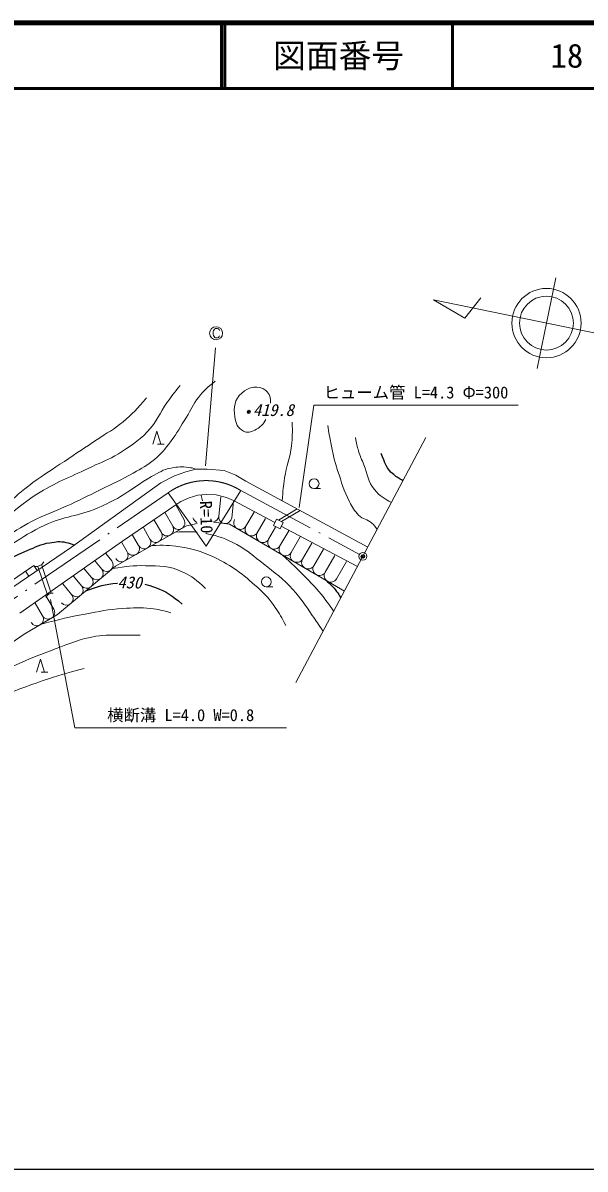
# Model space of a CAD drawing. Units: millimetres, scale not verified. Extents: x 40000 to 680000, y 20000 to 380000.
# Drawn here: x 478390 to 564276, y 205000 to 380000 of the extents above; entities that cross this region are included whole.
import ezdxf
from ezdxf.enums import TextEntityAlignment as Align

# ---------------------------------------------------------------- set-up
doc = ezdxf.new("R2010")
doc.units = ezdxf.units.MM
doc.header["$LTSCALE"] = 1000
doc.header["$PDMODE"] = 32
doc.header["$PDSIZE"] = 500
doc.linetypes.add('DASHED', pattern=[7.5, 6, -1.5])
doc.linetypes.add('LONG_DASHED_DOTTED', pattern=[15.25, 12, -1.5, 0.25, -1.5])
for name, color, linetype, lineweight in [('M-BGD', 7, 'Continuous', 13), ('M-BMK', 2, 'LONG_DASHED_DOTTED', 13), ('M-STR-HTXT', 7, 'Continuous', 13), ('M-TTL', 2, 'Continuous', 140), ('M-TTL-BAND', 7, 'Continuous', 25), ('M-TTL-LINE', 7, 'Continuous', 50)]:
    doc.layers.add(name, color=color, linetype=linetype, lineweight=lineweight)
doc.layers.add('M-OTRS', color=6, linetype='Continuous')
doc.layers.add('M-TTL-TXT', color=7, linetype='Continuous')
doc.styles.add('ＭＳ ゴシック', font='')
doc.styles.get('ＭＳ ゴシック').set_extended_font_data('MS Gothic')

msp = doc.modelspace()

# ---------------------------------------------------------------- linework, layer by layer
at = {"layer": 'M-BGD'}
for p, q in [((498248, 315688), (498848, 317688)), ((498848, 317688), (499448, 315688)), ((499948, 315688), (498948, 315688)), ((503284, 311462), (504826, 311883)), ((504826, 311883), (506565, 311855)), ((506565, 311855), (509145, 311659)), ((509145, 311659), (510940, 310930)), ((485812, 299964), (499470, 309780)), ((499470, 309780), (501545, 310845)), ((501545, 310845), (503284, 311462)), ((510940, 310930), (512454, 310032)), ((512454, 310032), (531093, 299980)), ((506453, 308013), (505106, 307901)), ((507939, 307929), (506453, 308013)), ((522876, 308908), (523876, 308908)), ((501769, 306442), (493580, 300862)), ((502526, 306919), (501769, 306442)), ((503019, 304153), (501784, 306332)), ((503788, 307508), (502526, 306919)), ((505106, 307901), (503788, 307508)), ((505824, 307035), (505639, 307846)), ((509509, 307536), (507939, 307929)), ((508298, 304672), (508647, 307650)), ((510575, 307059), (509509, 307536)), ((510284, 304439), (510579, 306952)), ((516885, 303722), (510575, 307059)), ((501280, 303166), (500125, 305202)), ((512466, 303168), (513703, 305292)), ((492533, 297056), (503385, 303211)), ((497800, 301193), (496809, 302941)), ((499540, 302180), (498467, 304071)), ((503385, 303211), (504991, 303577)), ((507486, 303760), (509961, 303470)), ((509961, 303470), (527517, 293245)), ((514194, 302162), (515472, 304356)), ((515923, 301155), (516994, 302995)), ((529506, 296991), (517866, 303160)), ((496061, 300206), (495150, 301811)), ((517651, 300149), (518991, 302450)), ((519379, 299142), (520760, 301513)), ((466405, 286755), (485812, 299964)), ((493580, 300862), (477932, 289868)), ((494321, 299220), (493493, 300679)), ((521107, 298136), (522529, 300576)), ((522836, 297129), (524297, 299638)), ((490426, 296599), (489413, 297812)), ((491961, 297881), (491055, 298966)), ((524564, 296123), (526066, 298701)), ((526292, 295116), (527834, 297764)), ((475150, 293808), (480070, 297156)), ((479286, 295522), (478774, 296275)), ((480581, 296404), (480070, 297156)), ((483689, 289670), (492533, 297056)), ((488891, 295317), (487771, 296659)), ((485821, 292753), (484486, 294351)), ((487356, 294035), (486128, 295505)), ((483111, 290490), (481906, 292538)), ((515571, 293915), (516571, 293915)), ((481388, 289476), (480264, 291385)), ((478571, 286657), (483689, 289670)), ((453206, 269197), (478571, 286657)), ((480475, 280868), (481075, 282868)), ((481075, 282868), (481675, 280868)), ((482175, 280868), (481175, 280868))]:
    msp.add_line(p, q, dxfattribs=at)
at = {"layer": 'M-BGD', "linetype": 'DASHED'}
for p, q in [((517428, 304082), (520314, 305793)), ((517874, 303859), (520745, 305561)), ((480684, 297021), (482154, 292661)), ((481250, 297307), (482717, 292953))]:
    msp.add_line(p, q, dxfattribs=at)
at = {"layer": 'M-BGD'}
msp.add_lwpolyline([(517137, 304227), (518147, 303722), (517670, 302769), (516661, 303273)], close=True, dxfattribs=at)
for centre, radius in [((512893, 320603), 100), ((512893, 320603), 80), ((512893, 320603), 60), ((512893, 320603), 40), ((512893, 320603), 20), ((512893, 320603), 20), ((522875, 309658), 750), ((515571, 294665), 750)]:
    msp.add_circle(centre, radius, dxfattribs=at)
for centre, radius, start, end in [((507305, 304788), 1000, 280.36227, 353.32011), ((509291, 304555), 1000, 173.32011, 353.32011), ((500410, 302673), 1000, 209.56035, 29.56035), ((502149, 303660), 1000, 209.56035, 29.56035), ((505336, 304682), 1000, 192.85809, 249.47984), ((511602, 303672), 1000, 149.78377, 329.78377), ((513330, 302665), 1000, 149.78377, 329.78377), ((496930, 300700), 1000, 209.56035, 29.56035), ((498670, 301686), 1000, 209.56035, 29.56035), ((515059, 301658), 1000, 149.78377, 329.78377), ((516787, 300652), 1000, 149.78377, 329.78377), ((495191, 299713), 1000, 209.56035, 29.56035), ((518515, 299645), 1000, 149.78377, 329.78377), ((480326, 298434), 1458, 264.55624, 330.55544), ((491194, 297240), 1000, 219.86745, 39.86745), ((493451, 298726), 1000, 209.56035, 29.56035), ((520243, 298639), 1000, 149.78377, 329.78377), ((521972, 297632), 1000, 149.78377, 329.78377), ((489658, 295958), 1000, 219.86745, 39.86745), ((523700, 296626), 1000, 149.78377, 329.78377), ((525428, 295619), 1000, 149.78377, 329.78377), ((486588, 293394), 1000, 219.86745, 39.86745), ((488123, 294676), 1000, 219.86745, 39.86745), ((482862, 291986), 978, 81.53529, 164.92813), ((485053, 292112), 1000, 219.86745, 39.86745), ((480526, 288968), 1000, 210.48139, 30.48139), ((482249, 289983), 1000, 210.48139, 30.48139)]:
    msp.add_arc(centre, radius, start, end, dxfattribs=at)
for points, knots in [([(507775, 325316), (506521, 324299), (506062, 323928), (505191, 322833), (504329, 321748), (504098, 320968), (503366, 319792), (502444, 318310), (501988, 317434), (500934, 316042), (500080, 314914), (499588, 314264), (498502, 313357), (497347, 312392), (496565, 312026), (495259, 311279), (493330, 310176), (492184, 309678), (490191, 308695), (488183, 307704), (487059, 307145), (485023, 306212), (483000, 305285), (481773, 304966), (479803, 303932), (477940, 302953), (476990, 302239), (475192, 301145), (472733, 299648), (471308, 298884), (468909, 297293), (466601, 295764), (465398, 294779), (463132, 293189), (461199, 291833), (460173, 290986), (458166, 289743), (456448, 288679), (455577, 287837), (453656, 287209), (451985, 286664), (450965, 285919), (449248, 286297), (448631, 286433), (448397, 286847), (448032, 287362), (447442, 288193), (447597, 288903), (447677, 289946)], [0, 0, 0, 0, 1, 1, 1, 2, 2, 2, 3, 3, 3, 4, 4, 4, 5, 5, 5, 6, 6, 6, 7, 7, 7, 8, 8, 8, 9, 9, 9, 10, 10, 10, 11, 11, 11, 12, 12, 12, 13, 13, 13, 14, 14, 14, 15, 15, 15, 16, 16, 16, 16]), ([(453251, 293746), (453658, 293494), (453914, 293445), (454366, 293341), (455982, 292967), (456810, 294193), (458369, 294760), (460041, 295367), (460979, 295708), (462625, 296381), (464684, 297224), (465914, 297556), (467845, 298662), (469570, 299649), (470405, 300414), (472000, 301601), (473550, 302754), (474355, 303484), (475902, 304641), (477877, 306119), (478917, 307051), (481020, 308340), (483955, 310140), (485834, 310724), (488925, 312242), (490506, 313018), (491494, 313270), (492978, 314218), (494800, 315381), (495879, 316014), (497387, 317563), (498889, 319104), (499205, 320388), (500478, 322123), (501213, 323125), (501460, 323459), (502404, 324657)], [0, 0, 0, 0, 1, 1, 1, 2, 2, 2, 3, 3, 3, 4, 4, 4, 5, 5, 5, 6, 6, 6, 7, 7, 7, 8, 8, 8, 9, 9, 9, 10, 10, 10, 11, 11, 11, 12, 12, 12, 12]), ([(510765, 319843), (510572, 321315), (510692, 322536), (511829, 323491), (512926, 324414), (514364, 324800), (515477, 323897), (516125, 323371), (516282, 322684), (516216, 321931)], [0, 0, 0, 0, 1, 1, 1, 2, 2, 2, 3, 3, 3, 3]), ([(497286, 322782), (495749, 320983), (495241, 320368), (493688, 319083), (492250, 317893), (491284, 317440), (489735, 316397), (487782, 315082), (486675, 314364), (484719, 313053), (482836, 311790), (481729, 311156), (479905, 309810), (478116, 308490), (477232, 307601), (475496, 306212), (474755, 305619), (474188, 305143), (473611, 304678)], [0, 0, 0, 0, 1, 1, 1, 2, 2, 2, 3, 3, 3, 4, 4, 4, 5, 5, 5, 6, 6, 6, 6]), ([(515506, 319431), (515142, 318725), (514619, 318242), (513805, 317816), (513206, 317503), (512685, 317358), (512082, 317664), (511195, 318114), (510894, 318857), (510765, 319843)], [0, 0, 0, 0, 1, 1, 1, 2, 2, 2, 3, 3, 3, 3]), ([(517995, 307044), (518114, 308688), (518168, 309168), (518366, 310519), (518649, 312463), (519239, 313479), (519430, 315434), (519566, 316834), (519582, 317374), (519531, 319032)], [0, 0, 0, 0, 1, 1, 1, 2, 2, 2, 3, 3, 3, 3]), ([(532516, 302661), (532197, 303124), (532049, 303282), (531693, 303628), (531030, 304270), (530286, 304160), (529666, 304844), (529024, 305551), (528727, 306017), (528297, 306871), (527394, 308667), (527082, 309768), (526473, 311685), (525644, 314293), (525515, 315305), (524953, 318525)], [0, 0, 0, 0, 1, 1, 1, 2, 2, 2, 3, 3, 3, 4, 4, 4, 5, 5, 5, 5]), ([(534695, 306765), (533483, 307416), (532930, 307778), (532098, 308745), (531046, 309969), (531088, 311052), (530476, 312546), (530146, 313352), (529915, 313789), (529666, 314624), (529427, 315419), (529373, 315726), (529210, 316701)], [0, 0, 0, 0, 1, 1, 1, 2, 2, 2, 3, 3, 3, 4, 4, 4, 4]), ([(444788, 288071), (444564, 286509), (444391, 285847), (444687, 284473), (444877, 283592), (444787, 282908), (445447, 282294), (445819, 281949), (446156, 281849), (446663, 281838), (448216, 281806), (449012, 282452), (450464, 283004), (452706, 283855), (453852, 284604), (455936, 285791), (458088, 287016), (459229, 287816), (461257, 289236), (463157, 290567), (464166, 291390), (466020, 292784), (468540, 294676), (469889, 295821), (472456, 297648), (474017, 298759), (474930, 299328), (476560, 300334), (478545, 301558), (479612, 302345), (481729, 303323), (484752, 304720), (486776, 304646), (489837, 305958), (491220, 306552), (491987, 306916), (493282, 307681), (495183, 308804), (496103, 309673), (498046, 310722), (499169, 311328), (499776, 311833), (501035, 312039), (502052, 312206), (502653, 312299), (503670, 312141), (504127, 312070), (504316, 312042), (504826, 311883)], [0, 0, 0, 0, 1, 1, 1, 2, 2, 2, 3, 3, 3, 4, 4, 4, 5, 5, 5, 6, 6, 6, 7, 7, 7, 8, 8, 8, 9, 9, 9, 10, 10, 10, 11, 11, 11, 12, 12, 12, 13, 13, 13, 14, 14, 14, 15, 15, 15, 16, 16, 16, 16]), ([(506324, 302049), (506393, 302035), (506463, 302021), (506535, 302006), (508376, 301628), (509400, 301247), (511053, 300353), (512780, 299418), (513586, 298624), (515127, 297408), (516961, 295962), (518072, 295220), (519646, 293495), (520943, 292072), (521487, 291119), (522590, 289541), (523252, 288594), (523469, 288282), (524251, 287093)], [0, 0, 0, 0, 1, 1, 1, 2, 2, 2, 3, 3, 3, 4, 4, 4, 5, 5, 5, 6, 6, 6, 6]), ([(498068, 300195), (499995, 300279), (500687, 300267), (502340, 300030), (504461, 299725), (505642, 299323), (507584, 298416), (510467, 297070), (511893, 295881), (514280, 293777), (515461, 292736), (516043, 292043), (516943, 290752), (517654, 289732), (517891, 289313), (518556, 288008)], [0, 0, 0, 0, 1, 1, 1, 2, 2, 2, 3, 3, 3, 4, 4, 4, 5, 5, 5, 5]), ([(518068, 298749), (519662, 297264), (520101, 296865), (521340, 295592), (522390, 294514), (523016, 293940), (523962, 292769), (524759, 291781), (525021, 291407), (525868, 290139)], [0, 0, 0, 0, 1, 1, 1, 2, 2, 2, 3, 3, 3, 3]), ([(492094, 296689), (494334, 297065), (495135, 297173), (497095, 297125), (499330, 297071), (500721, 297152), (502743, 296197), (504285, 295470), (504944, 294947), (506293, 293656)], [0, 0, 0, 0, 1, 1, 1, 2, 2, 2, 3, 3, 3, 3]), ([(481223, 288218), (484380, 289023), (485267, 289263), (487898, 289743), (490123, 290149), (491369, 290449), (493626, 290590), (495309, 290695), (496271, 290808), (497942, 290590), (499156, 290432), (499627, 290332), (501008, 289945)], [0, 0, 0, 0, 1, 1, 1, 2, 2, 2, 3, 3, 3, 4, 4, 4, 4]), ([(452321, 265675), (453945, 266787), (455150, 267664), (457037, 268968), (459620, 270751), (461064, 271754), (463653, 273526), (467220, 275968), (469085, 277547), (472811, 279739), (474760, 280886), (475943, 281371), (478014, 282280), (480067, 283181), (481232, 283655), (483339, 284418), (485729, 285283), (487043, 285945), (489552, 286354), (491108, 286608), (492009, 286493), (493586, 286516), (494657, 286531), (495008, 286533), (496329, 286516)], [0, 0, 0, 0, 1, 1, 1, 2, 2, 2, 3, 3, 3, 4, 4, 4, 5, 5, 5, 6, 6, 6, 7, 7, 7, 8, 8, 8, 8]), ([(455610, 265675), (457308, 267125), (458048, 268228), (459861, 269573), (462660, 271649), (464542, 272347), (467647, 273930), (470010, 275134), (471410, 275655), (473859, 276673), (476802, 277896), (478458, 278577), (481484, 279577), (483902, 280377), (484739, 280622), (487736, 281433)], [0, 0, 0, 0, 1, 1, 1, 2, 2, 2, 3, 3, 3, 4, 4, 4, 5, 5, 5, 5])]:
    msp.add_open_spline(points, degree=3, knots=knots, dxfattribs=at)
at = {"layer": 'M-BGD', "lineweight": 25}
for points, knots in [([(536469, 310106), (535808, 310407), (535550, 310604), (535037, 311026), (533899, 311961), (533726, 312780), (533111, 314269)], [0, 0, 0, 0, 1, 1, 1, 2, 2, 2, 2]), ([(475637, 297784), (475674, 297806), (475712, 297828), (475750, 297851), (476975, 298578), (477734, 298858), (479043, 299422), (480354, 299987), (481079, 300419), (482489, 300638), (483448, 300787), (484024, 300894), (484972, 300688), (485484, 300578), (485706, 300518), (486250, 300279)], [0, 0, 0, 0, 1, 1, 1, 2, 2, 2, 3, 3, 3, 4, 4, 4, 5, 5, 5, 5]), ([(488022, 293289), (490045, 294033), (490873, 294286), (492779, 294463), (492795, 294464), (492811, 294466), (492826, 294467)], [0, 0, 0, 0, 1, 1, 1, 2, 2, 2, 2]), ([(497005, 294326), (497513, 294208), (498044, 294042), (498628, 293817), (500391, 293139), (501143, 292600), (502743, 291276)], [0, 0, 0, 0, 1, 1, 1, 2, 2, 2, 2]), ([(524662, 294908), (525462, 294177), (525760, 293958), (526302, 293212), (526580, 292829), (526687, 292680), (526959, 292195)], [0, 0, 0, 0, 1, 1, 1, 2, 2, 2, 2])]:
    msp.add_open_spline(points, degree=3, knots=knots, dxfattribs=at)
at = {"layer": 'M-BGD'}
msp.add_open_spline([(501719, 302266), (503198, 302325), (504047, 302360), (505033, 302252)], degree=3, dxfattribs=at)
msp.add_point((512893, 320603), dxfattribs=at)
at = {"layer": 'M-BMK'}
for p, q in [((442499, 268424), (500597, 308273)), ((511692, 308590), (529805, 298835))]:
    msp.add_line(p, q, dxfattribs=at)
at = {"layer": 'M-BMK', "linetype": 'Continuous'}
msp.add_circle((530334, 298550), 600, dxfattribs=at)
msp.add_circle((530334, 298550), 600, dxfattribs=at)
at = {"layer": 'M-BMK'}
msp.add_arc((506382, 300116), 10000, 57.92931, 125.34385, dxfattribs=at)
at = {"layer": 'M-OTRS'}
msp.add_point((530334, 298550), dxfattribs=at)
at = {"layer": 'M-STR-HTXT'}
for p, q in [((556955, 327248), (559801, 341075)), ((545923, 334923), (548363, 338025)), ((570477, 331671), (541093, 337719)), ((541093, 337719), (545923, 334923)), ((507443, 332810), (507495, 333028)), ((507443, 332480), (507443, 332810)), ((507495, 333028), (507549, 333096)), ((507549, 333096), (507663, 333251)), ((507663, 333251), (507819, 333357)), ((507819, 333357), (508097, 333359)), ((508097, 333359), (508259, 333307)), ((508259, 333307), (508370, 333197)), ((508370, 333197), (508428, 333028)), ((507490, 332268), (507443, 332480)), ((507603, 332099), (507490, 332268)), ((507708, 331992), (507603, 332099)), ((507825, 331935), (507708, 331992)), ((508100, 331935), (507825, 331935)), ((508262, 331987), (508100, 331935)), ((508372, 332102), (508262, 331987)), ((508421, 332203), (508372, 332102)), ((506308, 312382), (507817, 330400)), ((520598, 305991), (522817, 321613)), ((522817, 321613), (554062, 321613)), ((520110, 279293), (539962, 316685)), ((500597, 308273), (505041, 302007)), ((511692, 308590), (506382, 300116)), ((505041, 302007), (506382, 300116)), ((482608, 291966), (486336, 272350)), ((486336, 272350), (518646, 272350))]:
    msp.add_line(p, q, dxfattribs=at)
for centre, radius in [((558378, 334162), 5294), ((558378, 334162), 4118), ((507905, 332619), 1000), ((507905, 332619), 1000)]:
    msp.add_circle(centre, radius, dxfattribs=at)
at = {"layer": 'M-TTL'}
msp.add_line((680000, 380000), (40000, 380000), dxfattribs=at)
at = {"layer": 'M-TTL-BAND'}
msp.add_line((40000, 205000), (579000, 205000), dxfattribs=at)
at = {"layer": 'M-TTL-LINE'}
for p, q in [((508747, 380000), (508747, 370000)), ((509247, 380000), (509247, 370000)), ((543997, 380000), (543997, 370000)), ((40000, 370000), (680000, 370000))]:
    msp.add_line(p, q, dxfattribs=at)

# ---------------------------------------------------------------- texts
at = {"layer": 'M-BGD', "style": 'ＭＳ ゴシック', "oblique": 15}
msp.add_text('419.8', height=1833, dxfattribs=at).set_placement((516650, 319431), align=Align.BOTTOM_CENTER)
msp.add_text('430', height=1833, rotation=359.219, dxfattribs=at).set_placement((494703, 294575), align=Align.MIDDLE_CENTER)
at = {"layer": 'M-STR-HTXT', "style": 'ＭＳ ゴシック'}
for s, p in [('ヒューム管 L=4.3 Φ=300', (538440, 322113)), ('横断溝 L=4.0 W=0.8', (502491, 272850))]:
    msp.add_text(s, height=1833, dxfattribs=at).set_placement(p, align=Align.BOTTOM_CENTER)
msp.add_text('R=10', height=1833, rotation=271.85, dxfattribs=at).set_placement((505041, 302007), align=Align.BOTTOM_RIGHT)
at = {"layer": 'M-TTL-TXT', "style": 'ＭＳ ゴシック'}
for s, p in [('図面番号', (526622, 375000)), ('18', (561497, 375000))]:
    msp.add_text(s, height=3666, dxfattribs=at).set_placement(p, align=Align.MIDDLE_CENTER)

doc.saveas('drawing.dxf')
